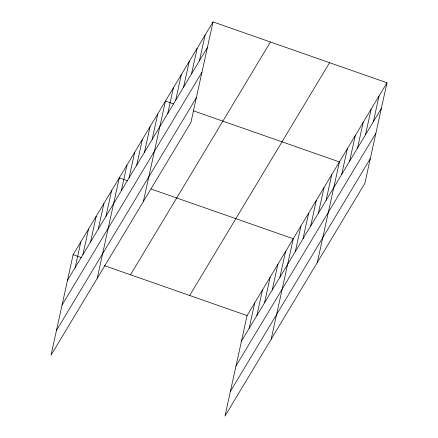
<?xml version="1.0" encoding="UTF-8"?>
<svg xmlns="http://www.w3.org/2000/svg" width="438" height="438" viewBox="0 0 438 438"><rect width="100%" height="100%" fill="white"/><g stroke="black" fill="none" stroke-linecap="round" stroke-linejoin="round"><path stroke-width="0.66" d="M213.021 21.9L73.119 254.702L51.016 355.223L190.919 122.421L213.021 21.9L386.984 82.777L364.881 183.298L224.979 416.1L247.081 315.579L386.984 82.777M75.177 267.536L80.811 241.902M82.87 254.73L88.509 229.096M90.567 241.924L96.201 216.29M98.26 229.123L103.899 203.489M105.958 216.317L111.591 190.683M97.187 278.398L119.284 177.877L127.578 180.779M121.342 190.711L126.982 165.077M129.04 177.905L134.674 152.271M136.733 165.099L142.372 139.465M144.43 152.298L150.064 126.664M152.123 139.492L157.757 113.858M143.352 201.573L165.454 101.052L173.744 103.954M167.743 113.497L173.382 87.863M175.671 100.302L181.31 74.668M183.599 87.113L189.238 61.479M191.526 73.918L197.166 48.284M199.454 60.729L205.094 35.095M249.14 328.412L254.774 302.778M256.832 315.606L262.471 289.972M264.53 302.8L270.164 277.166M272.222 290L277.856 264.366M279.915 277.194L285.554 251.56M271.149 339.275L293.246 238.754L151.181 189.041M295.305 251.587L300.944 225.953M303.003 238.781L308.637 213.147M310.695 225.975L316.329 200.341M318.388 213.175L324.027 187.541M326.086 200.369L331.719 174.735M317.315 262.45L339.417 161.929L193.519 110.874M341.706 174.373L347.345 148.739M349.634 161.179L355.273 135.545M357.561 147.989L363.201 122.355M365.489 134.794L371.128 109.161M373.417 121.605L379.056 95.971M67.479 280.336L207.382 47.534M62.048 305.051L201.951 72.248M56.453 330.509L196.355 97.707M130.524 274.796L270.427 41.988M189.67 295.491L329.573 62.689M241.442 341.213L381.345 108.41M236.011 365.927L375.913 133.125M230.41 391.386L370.318 158.583M73.119 254.702L81.408 257.604M104.375 265.642L247.081 315.579"/></g></svg>
